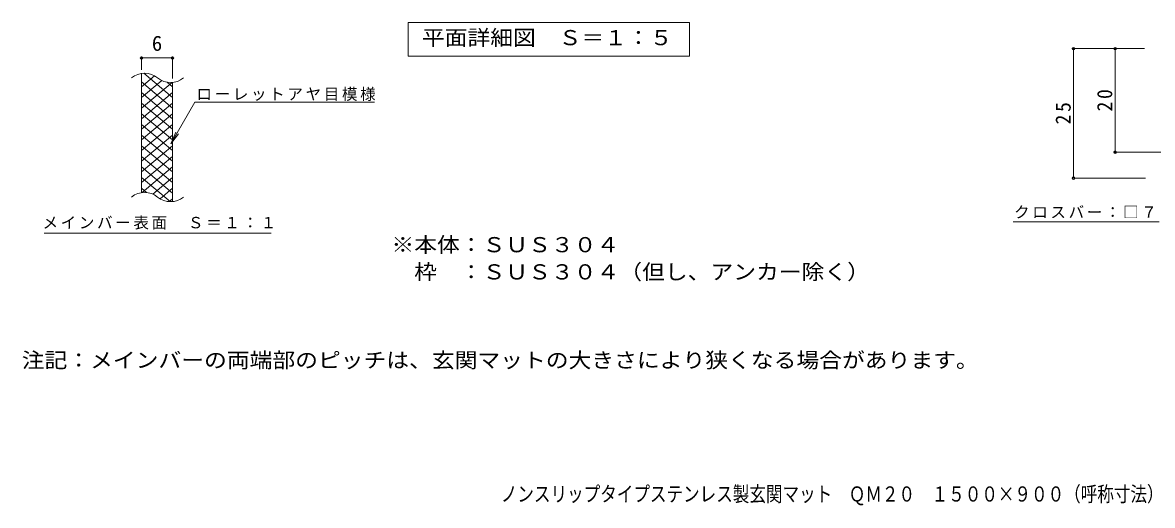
# Model space of a CAD drawing. Units: millimetres, scale not verified, with parts at other scales. Extents: x -899 to 897, y -681 to 645.
# Drawn here: x -899 to 192, y -681 to -215 of the extents above; entities that cross this region are included whole.
import ezdxf
from ezdxf.enums import TextEntityAlignment as Align

# ---------------------------------------------------------------- set-up
doc = ezdxf.new("R2010")
doc.units = ezdxf.units.MM
doc.header["$LTSCALE"] = 5
doc.header["$PDMODE"] = 32
doc.header["$PDSIZE"] = 2.5
for name, color, linetype, lineweight in [('1-4', 7, 'Continuous', 5), ('2-0', 3, 'Continuous', 5), ('2-2', 3, 'Continuous', 5), ('2-4', 7, 'Continuous', 5), ('2-5', 7, 'Continuous', 5)]:
    doc.layers.add(name, color=color, linetype=linetype, lineweight=lineweight)
doc.layers.add('F-4', color=2, linetype='Continuous')
doc.styles.add('ＭＳ ゴシック', font='')
doc.styles.get('ＭＳ ゴシック').set_extended_font_data('MS Gothic')

msp = doc.modelspace()

# ---------------------------------------------------------------- linework, layer by layer
at = {"layer": '1-4', "color": 2, "lineweight": 9}
msp.add_lwpolyline([(-527.027, -247.973), (-527.027, -215.473), (-255.274, -215.473), (-255.274, -247.973)], close=True, dxfattribs=at)
at = {"layer": '2-0'}
for p, q in [((-784.378, -379.586), (-784.378, -264.586)), ((-754.378, -388.19), (-754.378, -273.19))]:
    msp.add_line(p, q, dxfattribs=at)
for centre, start, end in [((-781.361, -284.211), 50.82628, 129.17371), ((-756.276, -253.425), 230.82628, 309.17371), ((-781.361, -399.211), 50.82628, 129.17371), ((-756.276, -368.425), 230.82628, 309.17371)]:
    msp.add_arc(centre, 19.856, start, end, dxfattribs=at)
at = {"layer": '2-2'}
for p, q in [((-784.378, -277.451), (-771.736, -266.843)), ((-784.378, -287.705), (-764.862, -271.329)), ((-782.185, -264.372), (-754.378, -287.705)), ((-784.378, -272.786), (-754.378, -297.958)), ((-784.378, -297.958), (-754.912, -273.234)), ((-784.378, -283.039), (-754.378, -308.212)), ((-784.378, -308.213), (-754.378, -283.039)), ((-759.702, -272.983), (-754.378, -277.451)), ((-784.378, -293.294), (-754.378, -318.466)), ((-784.378, -318.466), (-754.378, -293.294)), ((-784.378, -303.547), (-754.378, -328.72)), ((-784.378, -328.72), (-754.378, -303.547)), ((-784.378, -313.801), (-754.378, -338.974)), ((-784.378, -338.974), (-754.378, -313.801)), ((-784.378, -324.055), (-754.378, -349.228)), ((-784.378, -349.228), (-754.378, -324.055)), ((-784.378, -334.309), (-754.378, -359.482)), ((-784.378, -359.482), (-754.378, -334.309)), ((-784.378, -344.563), (-754.378, -369.736)), ((-784.378, -369.736), (-754.378, -344.563)), ((-784.378, -354.817), (-754.378, -379.99)), ((-783.801, -379.505), (-754.378, -354.817)), ((-784.378, -365.07), (-756.723, -388.276)), ((-773.391, -381.025), (-754.378, -365.07)), ((-784.378, -375.325), (-779.466, -379.445)), ((-766.466, -385.467), (-754.378, -375.325)), ((-757.549, -388.24), (-754.378, -385.579))]:
    msp.add_line(p, q, dxfattribs=at)
at = {"layer": '2-4'}
for p, q in [((-784.378, -260.951), (-784.378, -248.134)), ((-784.378, -249.634), (-754.378, -249.634)), ((-754.378, -269.337), (-754.378, -248.134)), ((184.029, -240.618), (113.848, -240.618)), ((115.348, -240.618), (115.348, -365.618)), ((155.479, -240.618), (155.479, -340.618)), ((215.105, -340.618), (153.979, -340.618)), ((184.752, -365.618), (113.848, -365.618))]:
    msp.add_line(p, q, dxfattribs=at)
for p in [(115.348, -240.618), (155.479, -240.618), (-784.378, -249.634), (-754.378, -249.634), (155.479, -340.618), (115.348, -365.618)]:
    msp.add_point(p, dxfattribs=at)
at = {"layer": '2-5'}
for p, q in [((-756.118, -332.627), (-732.777, -292.199)), ((-732.777, -292.199), (-559.576, -292.199)), ((-756.118, -332.627), (-751.334, -321.078)), ((-756.118, -332.627), (-748.508, -322.71)), ((57.16, -407.743), (198.124, -407.743)), ((-878.191, -418.588), (-659.174, -418.588))]:
    msp.add_line(p, q, dxfattribs=at)

# ---------------------------------------------------------------- texts
at = {"layer": '1-4', "color": 2, "style": 'ＭＳ ゴシック', "width": 1.1}
msp.add_text('平面詳細図\u3000Ｓ＝１：５', height=14.66, dxfattribs=at).set_placement((-513.65, -241.723), align=Align.BOTTOM_LEFT)
at = {"layer": '2-0', "color": 2, "style": 'ＭＳ ゴシック', "width": 1.1}
for s, p in [('※本体：ＳＵＳ３０４', (-543.087, -441.545)), ('\u3000枠\u3000：ＳＵＳ３０４（但し、アンカー除く）', (-543.087, -467.795))]:
    msp.add_text(s, height=14.66, dxfattribs=at).set_placement(p, align=Align.BOTTOM_LEFT)
at = {"layer": '2-4', "color": 2, "style": 'ＭＳ ゴシック'}
msp.add_text('6', height=14.66, dxfattribs=at).set_placement((-774.378, -247.134), align=Align.BOTTOM_LEFT)
at = {"layer": '2-4', "color": 2, "style": 'ＭＳ ゴシック', "width": 1.1}
msp.add_text('注記：メインバーの両端部のピッチは、玄関マットの大きさにより狭くなる場合があります。', height=14.66, dxfattribs=at).set_placement((-899.984, -552.977), align=Align.BOTTOM_LEFT)
at = {"layer": '2-4', "color": 2, "char_height": 14.66, "attachment_point": 7, "rotation": 90, "style": 'ＭＳ ゴシック'}
for s, insert in [('\\T1.27;\\W0.95;20', (152.979, -301.243)), ('\\T1.27;\\W0.95;25', (112.848, -313.743))]:
    msp.add_mtext(s, dxfattribs=dict(at, insert=insert))
at = {"layer": '2-5', "char_height": 11, "attachment_point": 7, "style": 'ＭＳ ゴシック'}
for s, insert in [('\\T1.17;ローレットアヤ目模様', (-731.323, -291.15)), ('\\T1.17;クロスバー：□７', (57.94, -404.565)), ('\\T1.17;メインバー表面\u3000Ｓ＝１：１', (-879.972, -415.237))]:
    msp.add_mtext(s, dxfattribs=dict(at, insert=insert))
at = {"layer": 'F-4', "style": 'ＭＳ ゴシック', "width": 0.8}
msp.add_text('ノンスリップタイプステンレス製玄関マット\u3000ＱＭ２０\u3000１５００×９００（呼称寸法）', height=14.66, dxfattribs=at).set_placement((-437.513, -682.176), align=Align.BOTTOM_LEFT)

doc.saveas('drawing.dxf')
